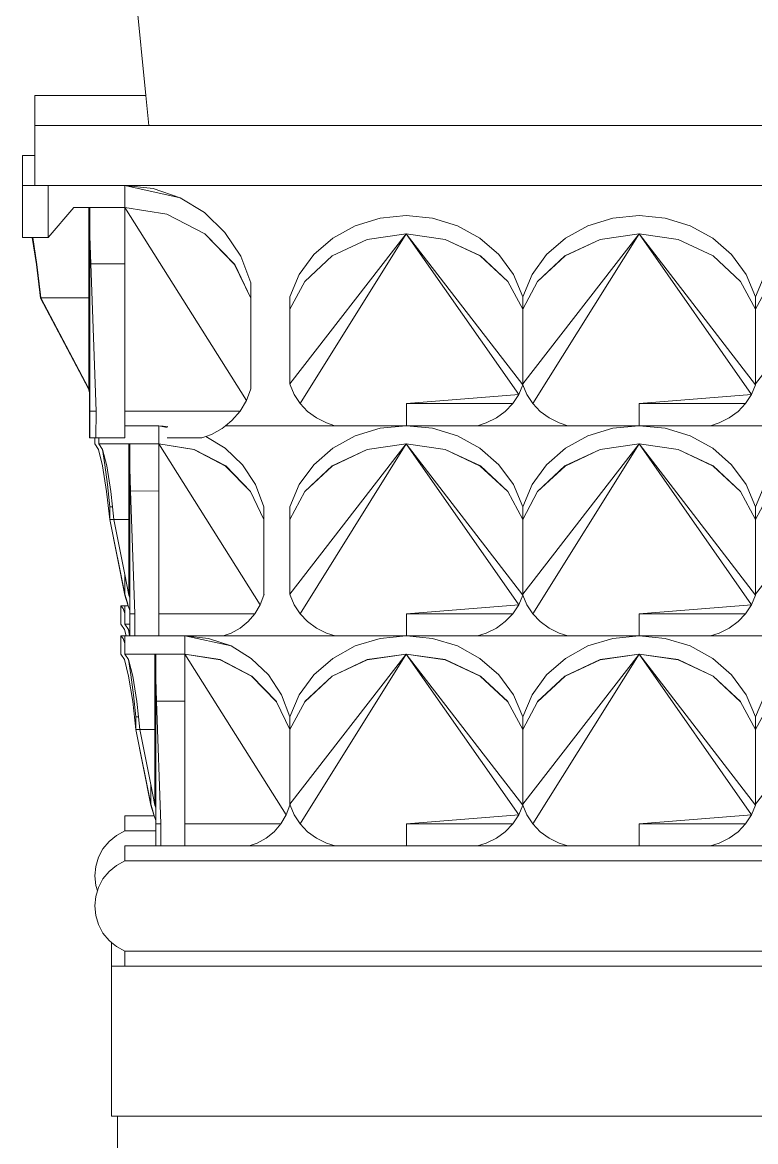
# Model space of a CAD drawing. Header units: millimetres. Extents: x -667 to -468, y -723 to -475.
# Drawn here: x -642.3436 to -642.1482, y -488.0397 to -487.7415 of the extents above; entities that cross this region are included whole.
import ezdxf

# ---------------------------------------------------------------- set-up
doc = ezdxf.new("R2010")
doc.units = ezdxf.units.MM
doc.layers.add('dinding', color=36, linetype='Continuous', lineweight=9)

msp = doc.modelspace()

# ---------------------------------------------------------------- linework, layer by layer
at = {"layer": 'dinding'}
for p, q in [((-642.32354, -487.63293), (-642.31074, -487.76093)), ((-642.34034, -487.76093), (-642.31074, -487.76093)), ((-642.34034, -487.76893), (-642.34034, -487.76093)), ((-642.31074, -487.76093), (-642.30994, -487.76893)), ((-642.34034, -487.76893), (-642.30994, -487.76893)), ((-642.34034, -487.77693), (-642.34034, -487.76893)), ((-642.30994, -487.76893), (-641.98664, -487.76893)), ((-642.34357, -487.78493), (-642.34357, -487.77693)), ((-642.34034, -487.77693), (-642.34357, -487.77693)), ((-642.34034, -487.78493), (-642.34034, -487.77693)), ((-642.34363, -487.78493), (-642.34357, -487.785)), ((-642.34357, -487.78507), (-642.34363, -487.78493)), ((-642.34357, -487.78493), (-642.34363, -487.78493)), ((-642.34363, -487.78493), (-642.34363, -487.79077)), ((-642.34357, -487.785), (-642.34357, -487.78493)), ((-642.34357, -487.78493), (-642.34034, -487.78493)), ((-642.34357, -487.78507), (-642.34357, -487.785)), ((-642.34357, -487.79086), (-642.34357, -487.78507)), ((-642.34034, -487.78493), (-642.33674, -487.78493)), ((-642.33674, -487.79875), (-642.33674, -487.78493)), ((-642.33563, -487.78493), (-642.33674, -487.78493)), ((-642.33563, -487.78493), (-642.33557, -487.78493)), ((-642.33557, -487.78493), (-642.33462, -487.78493)), ((-642.33462, -487.78493), (-642.32571, -487.78493)), ((-642.32571, -487.78493), (-642.32565, -487.78494)), ((-642.32565, -487.78494), (-642.32446, -487.78493)), ((-642.32446, -487.78493), (-642.31655, -487.78493)), ((-642.31655, -487.78493), (-642.31651, -487.78493)), ((-642.3164, -487.78493), (-642.31651, -487.78493)), ((-642.3164, -487.78493), (-642.31637, -487.78493)), ((-642.31637, -487.78493), (-642.31637, -487.79076)), ((-642.31637, -487.78493), (-642.31634, -487.78493)), ((-642.31634, -487.78493), (-642.31634, -487.79077)), ((-642.3163, -487.78494), (-642.31634, -487.78493)), ((-641.98034, -487.78493), (-642.3163, -487.78494)), ((-642.3163, -487.78494), (-642.3088, -487.78574)), ((-642.3016, -487.78818), (-642.3163, -487.78494)), ((-642.3088, -487.78574), (-642.3016, -487.78818)), ((-642.3016, -487.78818), (-642.29511, -487.79214)), ((-642.34363, -487.79077), (-642.34357, -487.79086)), ((-642.34363, -487.79077), (-642.34363, -487.79875)), ((-642.34357, -487.79875), (-642.34357, -487.79086)), ((-642.32994, -487.79076), (-642.33674, -487.79875)), ((-642.32594, -487.79076), (-642.32994, -487.79076)), ((-642.32566, -487.80583), (-642.32594, -487.79076)), ((-642.32594, -487.8149), (-642.32594, -487.79076)), ((-642.32594, -487.79076), (-642.32568, -487.79755)), ((-642.32568, -487.79076), (-642.32594, -487.79076)), ((-642.31637, -487.79076), (-642.32568, -487.79076)), ((-642.32568, -487.79076), (-642.32568, -487.79755)), ((-642.31637, -487.79076), (-642.31636, -487.79951)), ((-642.31634, -487.79077), (-642.3051, -487.79255)), ((-642.31634, -487.79077), (-642.30512, -487.79258)), ((-642.28392, -487.8422), (-642.31634, -487.79077)), ((-642.30512, -487.79258), (-642.29501, -487.79784)), ((-642.3051, -487.79255), (-642.29498, -487.7978)), ((-642.29511, -487.79214), (-642.28964, -487.79742)), ((-642.24831, -487.7936), (-642.24132, -487.79293)), ((-642.24132, -487.79293), (-642.23433, -487.7936)), ((-642.18627, -487.7936), (-642.17929, -487.79293)), ((-642.17929, -487.79293), (-642.1723, -487.7936)), ((-642.26094, -487.79894), (-642.25495, -487.79564)), ((-642.25495, -487.79564), (-642.24831, -487.7936)), ((-642.23433, -487.7936), (-642.22769, -487.79564)), ((-642.22769, -487.79564), (-642.2217, -487.79894)), ((-642.19891, -487.79894), (-642.19292, -487.79564)), ((-642.19292, -487.79564), (-642.18627, -487.7936)), ((-642.1723, -487.7936), (-642.16565, -487.79564)), ((-642.16565, -487.79564), (-642.15966, -487.79894)), ((-642.34363, -487.79875), (-642.34357, -487.79875)), ((-642.34357, -487.79875), (-642.34354, -487.79876)), ((-642.34174, -487.79876), (-642.34354, -487.79876)), ((-642.34099, -487.79876), (-642.34174, -487.79876)), ((-642.34099, -487.79876), (-642.33984, -487.80599)), ((-642.34089, -487.79876), (-642.34099, -487.79876)), ((-642.34089, -487.79876), (-642.33674, -487.79875)), ((-642.34089, -487.79876), (-642.33974, -487.80599)), ((-642.32567, -487.79758), (-642.32568, -487.79755)), ((-642.32567, -487.7981), (-642.32567, -487.79758)), ((-642.32567, -487.7981), (-642.32566, -487.80583)), ((-642.32564, -487.79843), (-642.32538, -487.80582)), ((-642.29501, -487.79784), (-642.28707, -487.80601)), ((-642.29498, -487.7978), (-642.28705, -487.80599)), ((-642.28964, -487.79742), (-642.28546, -487.80377)), ((-642.24132, -487.79779), (-642.27234, -487.83779)), ((-642.24132, -487.79779), (-642.26964, -487.84303)), ((-642.26599, -487.80334), (-642.26094, -487.79894)), ((-642.25172, -487.79928), (-642.24132, -487.79779)), ((-642.24132, -487.79779), (-642.25171, -487.7993)), ((-642.24132, -487.79779), (-642.23092, -487.79928)), ((-642.24132, -487.79779), (-642.23094, -487.7993)), ((-642.21137, -487.84065), (-642.24132, -487.79779)), ((-642.2103, -487.83806), (-642.24132, -487.79779)), ((-642.2217, -487.79894), (-642.21665, -487.80334)), ((-642.17929, -487.79779), (-642.2103, -487.83779)), ((-642.17929, -487.79779), (-642.20761, -487.84303)), ((-642.20396, -487.80334), (-642.19891, -487.79894)), ((-642.18969, -487.79928), (-642.17929, -487.79779)), ((-642.17929, -487.79779), (-642.18967, -487.7993)), ((-642.17929, -487.79779), (-642.16888, -487.79928)), ((-642.17929, -487.79779), (-642.1689, -487.7993)), ((-642.14934, -487.84065), (-642.17929, -487.79779)), ((-642.14827, -487.83806), (-642.17929, -487.79779)), ((-642.15966, -487.79894), (-642.15462, -487.80334)), ((-642.11725, -487.79779), (-642.14827, -487.83779)), ((-642.31633, -487.80583), (-642.31633, -487.79948)), ((-642.26106, -487.80366), (-642.25172, -487.79928)), ((-642.26104, -487.80369), (-642.25171, -487.7993)), ((-642.25171, -487.7993), (-642.25172, -487.79928)), ((-642.23094, -487.7993), (-642.23092, -487.79928)), ((-642.23094, -487.7993), (-642.22161, -487.80369)), ((-642.23092, -487.79928), (-642.22158, -487.80366)), ((-642.19903, -487.80366), (-642.18969, -487.79928)), ((-642.199, -487.80369), (-642.18967, -487.7993)), ((-642.18967, -487.7993), (-642.18969, -487.79928)), ((-642.1689, -487.7993), (-642.16888, -487.79928)), ((-642.1689, -487.7993), (-642.15957, -487.80369)), ((-642.16888, -487.79928), (-642.15955, -487.80366)), ((-642.28546, -487.80377), (-642.28277, -487.81089)), ((-642.26985, -487.80863), (-642.26599, -487.80334)), ((-642.26838, -487.81048), (-642.26106, -487.80366)), ((-642.26836, -487.8105), (-642.26104, -487.80369)), ((-642.26104, -487.80369), (-642.26106, -487.80366)), ((-642.22161, -487.80369), (-642.22158, -487.80366)), ((-642.22161, -487.80369), (-642.21428, -487.8105)), ((-642.22158, -487.80366), (-642.21426, -487.81048)), ((-642.21665, -487.80334), (-642.21279, -487.80863)), ((-642.20782, -487.80863), (-642.20396, -487.80334)), ((-642.20635, -487.81048), (-642.19903, -487.80366)), ((-642.20633, -487.8105), (-642.199, -487.80369)), ((-642.199, -487.80369), (-642.19903, -487.80366)), ((-642.15957, -487.80369), (-642.15955, -487.80366)), ((-642.15957, -487.80369), (-642.15224, -487.8105)), ((-642.15955, -487.80366), (-642.15223, -487.81048)), ((-642.15462, -487.80334), (-642.15076, -487.80863)), ((-642.33984, -487.80599), (-642.33883, -487.81491)), ((-642.33974, -487.80599), (-642.33883, -487.81407)), ((-642.32538, -487.80582), (-642.32566, -487.80583)), ((-642.32566, -487.80583), (-642.32566, -487.83999)), ((-642.32538, -487.80582), (-642.32401, -487.84505)), ((-642.32538, -487.80582), (-642.31633, -487.80583)), ((-642.31633, -487.84505), (-642.31633, -487.80583)), ((-642.28277, -487.81491), (-642.28707, -487.80601)), ((-642.28705, -487.80599), (-642.28277, -487.81491)), ((-642.28277, -487.81491), (-642.28277, -487.81089)), ((-642.27234, -487.81456), (-642.26985, -487.80863)), ((-642.27234, -487.81791), (-642.26836, -487.8105)), ((-642.26836, -487.8105), (-642.26838, -487.81048)), ((-642.21428, -487.8105), (-642.21426, -487.81048)), ((-642.2103, -487.81791), (-642.21428, -487.8105)), ((-642.21279, -487.80863), (-642.2103, -487.81456)), ((-642.2103, -487.81456), (-642.20782, -487.80863)), ((-642.2103, -487.81791), (-642.20633, -487.8105)), ((-642.20633, -487.8105), (-642.20635, -487.81048)), ((-642.15224, -487.8105), (-642.15223, -487.81048)), ((-642.14827, -487.81791), (-642.15224, -487.8105)), ((-642.15076, -487.80863), (-642.14827, -487.81456)), ((-642.14827, -487.81456), (-642.14578, -487.80863)), ((-642.14827, -487.81791), (-642.1443, -487.8105)), ((-642.33883, -487.81491), (-642.33883, -487.81407)), ((-642.33883, -487.81407), (-642.33874, -487.8149)), ((-642.33874, -487.8149), (-642.33883, -487.81491)), ((-642.33883, -487.81491), (-642.32603, -487.83909)), ((-642.32594, -487.8149), (-642.33874, -487.8149)), ((-642.33874, -487.8149), (-642.32603, -487.83891)), ((-642.32594, -487.83908), (-642.32594, -487.8149)), ((-642.28277, -487.81491), (-642.28277, -487.83909)), ((-642.27234, -487.81791), (-642.27234, -487.81456)), ((-642.2103, -487.81791), (-642.2103, -487.81456)), ((-642.14827, -487.81791), (-642.14827, -487.81456)), ((-642.27234, -487.83779), (-642.27234, -487.81791)), ((-642.2103, -487.83779), (-642.2103, -487.81791)), ((-642.14827, -487.83779), (-642.14827, -487.81791)), ((-642.27228, -487.83806), (-642.27234, -487.83779)), ((-642.21025, -487.83806), (-642.2103, -487.83779)), ((-642.2103, -487.83779), (-642.2103, -487.83806)), ((-642.2103, -487.83806), (-642.21028, -487.83793)), ((-642.14822, -487.83806), (-642.14827, -487.83779)), ((-642.14827, -487.83779), (-642.14827, -487.83806)), ((-642.14827, -487.83806), (-642.14824, -487.83793)), ((-642.32603, -487.83909), (-642.32603, -487.83891)), ((-642.32603, -487.83891), (-642.32594, -487.83908)), ((-642.32594, -487.83908), (-642.32603, -487.83909)), ((-642.32572, -487.84009), (-642.32603, -487.83909)), ((-642.32566, -487.83999), (-642.32594, -487.83908)), ((-642.32572, -487.85213), (-642.32572, -487.84009)), ((-642.32566, -487.84029), (-642.32572, -487.84009)), ((-642.32566, -487.83999), (-642.32566, -487.84029)), ((-642.32566, -487.84029), (-642.32566, -487.84505)), ((-642.28392, -487.8422), (-642.28277, -487.83909)), ((-642.28277, -487.83909), (-642.28271, -487.83876)), ((-642.27121, -487.84065), (-642.27228, -487.83806)), ((-642.26964, -487.84303), (-642.27121, -487.84065)), ((-642.21137, -487.84065), (-642.2413, -487.84303)), ((-642.21137, -487.84065), (-642.21294, -487.84303)), ((-642.21137, -487.84065), (-642.2103, -487.83806)), ((-642.20917, -487.84065), (-642.21025, -487.83806)), ((-642.20761, -487.84303), (-642.20917, -487.84065)), ((-642.14934, -487.84065), (-642.17926, -487.84303)), ((-642.14934, -487.84065), (-642.15091, -487.84303)), ((-642.14934, -487.84065), (-642.14827, -487.83806)), ((-642.28392, -487.8422), (-642.28563, -487.84505)), ((-642.26764, -487.84512), (-642.26964, -487.84303)), ((-642.2413, -487.84303), (-642.24129, -487.84893)), ((-642.21294, -487.84303), (-642.2413, -487.84303)), ((-642.21494, -487.84512), (-642.21294, -487.84303)), ((-642.20561, -487.84512), (-642.20761, -487.84303)), ((-642.17926, -487.84303), (-642.17926, -487.84893)), ((-642.15091, -487.84303), (-642.17926, -487.84303)), ((-642.15291, -487.84512), (-642.15091, -487.84303)), ((-642.32566, -487.84505), (-642.32565, -487.85213)), ((-642.32401, -487.84505), (-642.32566, -487.84505)), ((-642.32401, -487.84505), (-642.32402, -487.85213)), ((-642.28563, -487.84505), (-642.31633, -487.84505)), ((-642.31633, -487.84893), (-642.31633, -487.84505)), ((-642.28779, -487.84757), (-642.28563, -487.84505)), ((-642.26527, -487.84687), (-642.26764, -487.84512)), ((-642.26259, -487.84821), (-642.26527, -487.84687)), ((-642.22, -487.84821), (-642.21732, -487.84687)), ((-642.21732, -487.84687), (-642.21494, -487.84512)), ((-642.20323, -487.84687), (-642.20561, -487.84512)), ((-642.20055, -487.84821), (-642.20323, -487.84687)), ((-642.15797, -487.84821), (-642.15529, -487.84687)), ((-642.15529, -487.84687), (-642.15291, -487.84512)), ((-642.30727, -487.84893), (-642.31633, -487.84893)), ((-642.31633, -487.85213), (-642.31633, -487.84893)), ((-642.30727, -487.84893), (-642.30725, -487.85379)), ((-642.30724, -487.84894), (-642.30727, -487.84893)), ((-642.30724, -487.84894), (-642.3049, -487.84919)), ((-642.30507, -487.84942), (-642.30724, -487.84894)), ((-642.29327, -487.85127), (-642.29037, -487.84966)), ((-642.29037, -487.84966), (-642.28947, -487.84893)), ((-642.28947, -487.84893), (-642.28779, -487.84757)), ((-642.28947, -487.84893), (-642.26035, -487.84893)), ((-642.26035, -487.84893), (-642.26259, -487.84821)), ((-642.26035, -487.84893), (-642.24136, -487.84893)), ((-642.25495, -487.85164), (-642.24831, -487.84961)), ((-642.24831, -487.84961), (-642.24136, -487.84893)), ((-642.24136, -487.84893), (-642.24132, -487.84893)), ((-642.24132, -487.84893), (-642.24129, -487.84893)), ((-642.24129, -487.84893), (-642.23433, -487.84961)), ((-642.24129, -487.84893), (-642.22231, -487.84893)), ((-642.23433, -487.84961), (-642.22769, -487.85164)), ((-642.22231, -487.84893), (-642.22, -487.84821)), ((-642.22231, -487.84893), (-642.19831, -487.84893)), ((-642.19831, -487.84893), (-642.20055, -487.84821)), ((-642.19831, -487.84893), (-642.17933, -487.84893)), ((-642.19292, -487.85164), (-642.18627, -487.84961)), ((-642.18627, -487.84961), (-642.17933, -487.84893)), ((-642.17933, -487.84893), (-642.17929, -487.84893)), ((-642.17929, -487.84893), (-642.17926, -487.84893)), ((-642.17926, -487.84893), (-642.1723, -487.84961)), ((-642.17926, -487.84893), (-642.16028, -487.84893)), ((-642.1723, -487.84961), (-642.16565, -487.85164)), ((-642.16028, -487.84893), (-642.15797, -487.84821)), ((-642.16028, -487.84893), (-642.13628, -487.84893)), ((-642.32565, -487.85213), (-642.32572, -487.85213)), ((-642.32434, -487.85213), (-642.32565, -487.85213)), ((-642.32434, -487.85379), (-642.32434, -487.85213)), ((-642.32402, -487.85213), (-642.32434, -487.85213)), ((-642.32327, -487.85213), (-642.32402, -487.85213)), ((-642.32327, -487.85213), (-642.32327, -487.85379)), ((-642.32327, -487.85213), (-642.31633, -487.85213)), ((-642.30509, -487.85213), (-642.29577, -487.85213)), ((-642.29577, -487.85213), (-642.29474, -487.85178)), ((-642.29474, -487.85178), (-642.29327, -487.85127)), ((-642.29474, -487.85178), (-642.28956, -487.85494)), ((-642.26094, -487.85494), (-642.25495, -487.85164)), ((-642.22769, -487.85164), (-642.2217, -487.85494)), ((-642.19891, -487.85494), (-642.19292, -487.85164)), ((-642.16565, -487.85164), (-642.15966, -487.85494)), ((-642.32335, -487.85528), (-642.32434, -487.85379)), ((-642.32226, -487.85966), (-642.32335, -487.85528)), ((-642.31525, -487.85379), (-642.32327, -487.85379)), ((-642.32327, -487.85379), (-642.32226, -487.85528)), ((-642.32226, -487.85528), (-642.32117, -487.85966)), ((-642.32163, -487.85934), (-642.32226, -487.85528)), ((-642.31502, -487.86635), (-642.31525, -487.85379)), ((-642.31525, -487.85379), (-642.31503, -487.85947)), ((-642.31503, -487.85379), (-642.31525, -487.85379)), ((-642.31525, -487.85379), (-642.31525, -487.87391)), ((-642.30725, -487.85379), (-642.31503, -487.85379)), ((-642.31503, -487.85379), (-642.31503, -487.85947)), ((-642.30725, -487.85379), (-642.30727, -487.86108)), ((-642.30725, -487.85379), (-642.29788, -487.85528)), ((-642.30725, -487.85379), (-642.2979, -487.8553)), ((-642.28023, -487.89666), (-642.30725, -487.85379)), ((-642.2979, -487.8553), (-642.28947, -487.85969)), ((-642.29788, -487.85528), (-642.28945, -487.85966)), ((-642.28956, -487.85494), (-642.285, -487.85934)), ((-642.24132, -487.85379), (-642.27234, -487.89379)), ((-642.24132, -487.85379), (-642.26964, -487.89903)), ((-642.26599, -487.85934), (-642.26094, -487.85494)), ((-642.26106, -487.85966), (-642.25172, -487.85528)), ((-642.26104, -487.85969), (-642.25171, -487.8553)), ((-642.25172, -487.85528), (-642.24132, -487.85379)), ((-642.25171, -487.8553), (-642.25172, -487.85528)), ((-642.24132, -487.85379), (-642.25171, -487.8553)), ((-642.24132, -487.85379), (-642.23092, -487.85528)), ((-642.24132, -487.85379), (-642.23094, -487.8553)), ((-642.21137, -487.89666), (-642.24132, -487.85379)), ((-642.2103, -487.89406), (-642.24132, -487.85379)), ((-642.23094, -487.8553), (-642.23092, -487.85528)), ((-642.23094, -487.8553), (-642.22161, -487.85969)), ((-642.23092, -487.85528), (-642.22158, -487.85966)), ((-642.2217, -487.85494), (-642.21665, -487.85934)), ((-642.17929, -487.85379), (-642.2103, -487.89379)), ((-642.17929, -487.85379), (-642.20761, -487.89903)), ((-642.20396, -487.85934), (-642.19891, -487.85494)), ((-642.19903, -487.85966), (-642.18969, -487.85528)), ((-642.199, -487.85969), (-642.18967, -487.8553)), ((-642.18969, -487.85528), (-642.17929, -487.85379)), ((-642.18967, -487.8553), (-642.18969, -487.85528)), ((-642.17929, -487.85379), (-642.18967, -487.8553)), ((-642.17929, -487.85379), (-642.16888, -487.85528)), ((-642.17929, -487.85379), (-642.1689, -487.8553)), ((-642.14934, -487.89666), (-642.17929, -487.85379)), ((-642.14827, -487.89406), (-642.17929, -487.85379)), ((-642.1689, -487.8553), (-642.16888, -487.85528)), ((-642.1689, -487.8553), (-642.15957, -487.85969)), ((-642.16888, -487.85528), (-642.15955, -487.85966)), ((-642.15966, -487.85494), (-642.15462, -487.85934)), ((-642.11725, -487.85379), (-642.14827, -487.89379)), ((-642.32118, -487.86648), (-642.32226, -487.85966)), ((-642.32095, -487.86463), (-642.32163, -487.85934)), ((-642.32117, -487.85966), (-642.32009, -487.86648)), ((-642.31501, -487.85988), (-642.31503, -487.85947)), ((-642.31503, -487.85991), (-642.31501, -487.85988)), ((-642.31503, -487.86018), (-642.31503, -487.85991)), ((-642.31503, -487.86018), (-642.315, -487.86019)), ((-642.31502, -487.86635), (-642.31501, -487.86038)), ((-642.31501, -487.86034), (-642.315, -487.86019)), ((-642.31501, -487.86038), (-642.31501, -487.86034)), ((-642.31501, -487.86038), (-642.31479, -487.86634)), ((-642.30727, -487.86635), (-642.30724, -487.86106)), ((-642.28947, -487.85969), (-642.28286, -487.8665)), ((-642.28945, -487.85966), (-642.28284, -487.86648)), ((-642.285, -487.85934), (-642.28152, -487.86463)), ((-642.26985, -487.86463), (-642.26599, -487.85934)), ((-642.26838, -487.86648), (-642.26106, -487.85966)), ((-642.26836, -487.8665), (-642.26104, -487.85969)), ((-642.26104, -487.85969), (-642.26106, -487.85966)), ((-642.22161, -487.85969), (-642.22158, -487.85966)), ((-642.22161, -487.85969), (-642.21428, -487.8665)), ((-642.22158, -487.85966), (-642.21426, -487.86648)), ((-642.21665, -487.85934), (-642.21279, -487.86463)), ((-642.20782, -487.86463), (-642.20396, -487.85934)), ((-642.20635, -487.86648), (-642.19903, -487.85966)), ((-642.20633, -487.8665), (-642.199, -487.85969)), ((-642.199, -487.85969), (-642.19903, -487.85966)), ((-642.15957, -487.85969), (-642.15955, -487.85966)), ((-642.15957, -487.85969), (-642.15224, -487.8665)), ((-642.15955, -487.85966), (-642.15223, -487.86648)), ((-642.15462, -487.85934), (-642.15076, -487.86463)), ((-642.32034, -487.87056), (-642.32095, -487.86463)), ((-642.28152, -487.86463), (-642.27927, -487.87056)), ((-642.27234, -487.87056), (-642.26985, -487.86463)), ((-642.21279, -487.86463), (-642.2103, -487.87056)), ((-642.2103, -487.87056), (-642.20782, -487.86463)), ((-642.15076, -487.86463), (-642.14827, -487.87056)), ((-642.14827, -487.87056), (-642.14578, -487.86463)), ((-642.32034, -487.87391), (-642.32118, -487.86648)), ((-642.32009, -487.86648), (-642.31962, -487.87056)), ((-642.31479, -487.86634), (-642.31502, -487.86635)), ((-642.31502, -487.86635), (-642.31501, -487.89481)), ((-642.31479, -487.86634), (-642.31364, -487.89903)), ((-642.31479, -487.86634), (-642.30727, -487.86635)), ((-642.30727, -487.86635), (-642.30724, -487.89903)), ((-642.28284, -487.86648), (-642.28286, -487.8665)), ((-642.27927, -487.87391), (-642.28286, -487.8665)), ((-642.27234, -487.87391), (-642.26836, -487.8665)), ((-642.26836, -487.8665), (-642.26838, -487.86648)), ((-642.21428, -487.8665), (-642.21426, -487.86648)), ((-642.2103, -487.87391), (-642.21428, -487.8665)), ((-642.2103, -487.87391), (-642.20633, -487.8665)), ((-642.20633, -487.8665), (-642.20635, -487.86648)), ((-642.15224, -487.8665), (-642.15223, -487.86648)), ((-642.14827, -487.87391), (-642.15224, -487.8665)), ((-642.14827, -487.87391), (-642.1443, -487.8665)), ((-642.32034, -487.87391), (-642.32034, -487.87056)), ((-642.31962, -487.87056), (-642.32034, -487.87056)), ((-642.31962, -487.87056), (-642.31927, -487.87391)), ((-642.27927, -487.87391), (-642.27927, -487.87056)), ((-642.27234, -487.87391), (-642.27234, -487.87056)), ((-642.2103, -487.87391), (-642.2103, -487.87056)), ((-642.14827, -487.87391), (-642.14827, -487.87056)), ((-642.32034, -487.87391), (-642.31634, -487.89406)), ((-642.32034, -487.87391), (-642.31634, -487.89379)), ((-642.31927, -487.87391), (-642.32034, -487.87391)), ((-642.31927, -487.87391), (-642.31634, -487.88857)), ((-642.31634, -487.87391), (-642.31927, -487.87391)), ((-642.31525, -487.87391), (-642.31634, -487.87391)), ((-642.31525, -487.89406), (-642.31525, -487.87391)), ((-642.27927, -487.87391), (-642.27927, -487.89406)), ((-642.27234, -487.89379), (-642.27234, -487.87391)), ((-642.2103, -487.89379), (-642.2103, -487.87391)), ((-642.14827, -487.89379), (-642.14827, -487.87391)), ((-642.31634, -487.8886), (-642.31634, -487.88857)), ((-642.31634, -487.89379), (-642.31634, -487.8886)), ((-642.31634, -487.8886), (-642.31525, -487.89406)), ((-642.31626, -487.89406), (-642.31634, -487.89379)), ((-642.31634, -487.89406), (-642.31634, -487.89379)), ((-642.31554, -487.89666), (-642.31634, -487.89406)), ((-642.31554, -487.89652), (-642.31626, -487.89406)), ((-642.31501, -487.89481), (-642.31525, -487.89406)), ((-642.28023, -487.89666), (-642.27927, -487.89406)), ((-642.27927, -487.89406), (-642.27922, -487.89379)), ((-642.27228, -487.89406), (-642.27234, -487.89379)), ((-642.27121, -487.89665), (-642.27228, -487.89406)), ((-642.21137, -487.89666), (-642.2103, -487.89406)), ((-642.21025, -487.89406), (-642.2103, -487.89379)), ((-642.2103, -487.89406), (-642.2103, -487.89379)), ((-642.2103, -487.89406), (-642.21028, -487.89393)), ((-642.20917, -487.89665), (-642.21025, -487.89406)), ((-642.14934, -487.89666), (-642.14827, -487.89406)), ((-642.14822, -487.89406), (-642.14827, -487.89379)), ((-642.14827, -487.89406), (-642.14827, -487.89379)), ((-642.14827, -487.89406), (-642.14824, -487.89393)), ((-642.31679, -487.89761), (-642.3174, -487.89693)), ((-642.3174, -487.90179), (-642.3174, -487.89693)), ((-642.31634, -487.89693), (-642.3174, -487.89693)), ((-642.31544, -487.89693), (-642.31634, -487.89693)), ((-642.31634, -487.89693), (-642.31634, -487.89897)), ((-642.31554, -487.89666), (-642.31554, -487.89652)), ((-642.3155, -487.89666), (-642.31554, -487.89652)), ((-642.31554, -487.89666), (-642.31544, -487.89693)), ((-642.31501, -487.89817), (-642.3155, -487.89666)), ((-642.31544, -487.89693), (-642.31501, -487.89817)), ((-642.31501, -487.89481), (-642.31501, -487.89817)), ((-642.28023, -487.89666), (-642.28165, -487.89903)), ((-642.26964, -487.89903), (-642.27121, -487.89665)), ((-642.21137, -487.89666), (-642.2413, -487.89903)), ((-642.21137, -487.89666), (-642.21294, -487.89903)), ((-642.20761, -487.89903), (-642.20917, -487.89665)), ((-642.14934, -487.89666), (-642.17926, -487.89903)), ((-642.14934, -487.89666), (-642.15091, -487.89903)), ((-642.31634, -487.89897), (-642.31679, -487.89761)), ((-642.31634, -487.89897), (-642.31634, -487.90179)), ((-642.31501, -487.89817), (-642.31501, -487.89822)), ((-642.31501, -487.89904), (-642.31501, -487.89822)), ((-642.31364, -487.89903), (-642.31501, -487.89904)), ((-642.31501, -487.89904), (-642.31501, -487.90179)), ((-642.31364, -487.89903), (-642.31364, -487.90494)), ((-642.30725, -487.90493), (-642.30724, -487.89903)), ((-642.28165, -487.89903), (-642.30724, -487.89903)), ((-642.28346, -487.90113), (-642.28165, -487.89903)), ((-642.26764, -487.90113), (-642.26964, -487.89903)), ((-642.2413, -487.89903), (-642.24129, -487.90493)), ((-642.21294, -487.89903), (-642.2413, -487.89903)), ((-642.21494, -487.90113), (-642.21294, -487.89903)), ((-642.20561, -487.90113), (-642.20761, -487.89903)), ((-642.17926, -487.89903), (-642.17926, -487.90493)), ((-642.15091, -487.89903), (-642.17926, -487.89903)), ((-642.15291, -487.90113), (-642.15091, -487.89903)), ((-642.31642, -487.90328), (-642.3174, -487.90179)), ((-642.31601, -487.90493), (-642.31642, -487.90328)), ((-642.31501, -487.90179), (-642.31634, -487.90179)), ((-642.31634, -487.90179), (-642.31533, -487.90328)), ((-642.31533, -487.90328), (-642.31501, -487.90455)), ((-642.31508, -487.90493), (-642.31533, -487.90328)), ((-642.31501, -487.90179), (-642.31501, -487.90455)), ((-642.28802, -487.90422), (-642.2856, -487.90287)), ((-642.2856, -487.90287), (-642.28346, -487.90113)), ((-642.26527, -487.90287), (-642.26764, -487.90113)), ((-642.26259, -487.90421), (-642.26527, -487.90287)), ((-642.22, -487.90421), (-642.21732, -487.90287)), ((-642.21732, -487.90287), (-642.21494, -487.90113)), ((-642.20323, -487.90287), (-642.20561, -487.90113)), ((-642.20055, -487.90421), (-642.20323, -487.90287)), ((-642.15797, -487.90421), (-642.15529, -487.90287)), ((-642.15529, -487.90287), (-642.15291, -487.90113)), ((-642.31679, -487.90561), (-642.3174, -487.90493)), ((-642.3174, -487.90979), (-642.3174, -487.90493)), ((-642.31634, -487.90493), (-642.3174, -487.90493)), ((-642.31634, -487.90697), (-642.31679, -487.90561)), ((-642.31634, -487.90493), (-642.31601, -487.90493)), ((-642.31634, -487.90493), (-642.31634, -487.90697)), ((-642.31601, -487.90493), (-642.31508, -487.90493)), ((-642.31508, -487.90493), (-642.31501, -487.90493)), ((-642.31501, -487.90455), (-642.31501, -487.90493)), ((-642.31364, -487.90494), (-642.31501, -487.90493)), ((-642.31364, -487.90494), (-642.30725, -487.90493)), ((-642.30034, -487.90493), (-642.30725, -487.90493)), ((-642.30034, -487.90493), (-642.30031, -487.90979)), ((-642.30031, -487.90493), (-642.30034, -487.90493)), ((-642.30031, -487.90493), (-642.29403, -487.90561)), ((-642.30031, -487.90493), (-642.30031, -487.90979)), ((-642.28803, -487.90764), (-642.30031, -487.90493)), ((-642.30031, -487.90493), (-642.29011, -487.90493)), ((-642.29403, -487.90561), (-642.28803, -487.90764)), ((-642.29011, -487.90493), (-642.28802, -487.90422)), ((-642.29011, -487.90493), (-642.26028, -487.90493)), ((-642.26028, -487.90493), (-642.26259, -487.90421)), ((-642.26028, -487.90493), (-642.24132, -487.90493)), ((-642.25495, -487.90764), (-642.24831, -487.90561)), ((-642.24831, -487.90561), (-642.24132, -487.90493)), ((-642.24132, -487.90493), (-642.24129, -487.90493)), ((-642.24129, -487.90493), (-642.22231, -487.90493)), ((-642.24129, -487.90493), (-642.23433, -487.90561)), ((-642.23433, -487.90561), (-642.22769, -487.90764)), ((-642.22231, -487.90493), (-642.22, -487.90421)), ((-642.22231, -487.90493), (-642.19824, -487.90493)), ((-642.19824, -487.90493), (-642.20055, -487.90421)), ((-642.19824, -487.90493), (-642.17929, -487.90493)), ((-642.19292, -487.90764), (-642.18627, -487.90561)), ((-642.18627, -487.90561), (-642.17929, -487.90493)), ((-642.17929, -487.90493), (-642.17926, -487.90493)), ((-642.17926, -487.90493), (-642.16028, -487.90493)), ((-642.17926, -487.90493), (-642.1723, -487.90561)), ((-642.1723, -487.90561), (-642.16565, -487.90764)), ((-642.16028, -487.90493), (-642.15797, -487.90421)), ((-642.16028, -487.90493), (-642.13621, -487.90493)), ((-642.31634, -487.90697), (-642.31634, -487.90979)), ((-642.28803, -487.90764), (-642.28262, -487.91094)), ((-642.26094, -487.91094), (-642.25495, -487.90764)), ((-642.22769, -487.90764), (-642.2217, -487.91094)), ((-642.19891, -487.91094), (-642.19292, -487.90764)), ((-642.16565, -487.90764), (-642.15966, -487.91094)), ((-642.31642, -487.91128), (-642.3174, -487.90979)), ((-642.31533, -487.91566), (-642.31642, -487.91128)), ((-642.30831, -487.90979), (-642.31634, -487.90979)), ((-642.31634, -487.90979), (-642.31533, -487.91128)), ((-642.31533, -487.91128), (-642.31424, -487.91566)), ((-642.31469, -487.91534), (-642.31533, -487.91128)), ((-642.30809, -487.92234), (-642.30831, -487.90979)), ((-642.30831, -487.90979), (-642.30809, -487.91547)), ((-642.3081, -487.90979), (-642.30831, -487.90979)), ((-642.30831, -487.90979), (-642.30831, -487.92991)), ((-642.30031, -487.90979), (-642.3081, -487.90979)), ((-642.3081, -487.90979), (-642.30809, -487.91547)), ((-642.30031, -487.90979), (-642.30033, -487.91708)), ((-642.30031, -487.90979), (-642.29095, -487.91128)), ((-642.30031, -487.90979), (-642.29096, -487.9113)), ((-642.2733, -487.95266), (-642.30031, -487.90979)), ((-642.29096, -487.9113), (-642.28254, -487.91569)), ((-642.29095, -487.91128), (-642.28252, -487.91566)), ((-642.28262, -487.91094), (-642.27807, -487.91534)), ((-642.24132, -487.90979), (-642.27234, -487.94979)), ((-642.24132, -487.90979), (-642.26964, -487.95503)), ((-642.26599, -487.91534), (-642.26094, -487.91094)), ((-642.26106, -487.91566), (-642.25172, -487.91128)), ((-642.26104, -487.91569), (-642.25171, -487.9113)), ((-642.25172, -487.91128), (-642.24132, -487.90979)), ((-642.25171, -487.9113), (-642.25172, -487.91128)), ((-642.24132, -487.90979), (-642.25171, -487.9113)), ((-642.24132, -487.90979), (-642.23092, -487.91128)), ((-642.24132, -487.90979), (-642.23094, -487.9113)), ((-642.21137, -487.95266), (-642.24132, -487.90979)), ((-642.2103, -487.95006), (-642.24132, -487.90979)), ((-642.23094, -487.9113), (-642.23092, -487.91128)), ((-642.23094, -487.9113), (-642.22161, -487.91569)), ((-642.23092, -487.91128), (-642.22158, -487.91566)), ((-642.2217, -487.91094), (-642.21665, -487.91534)), ((-642.17929, -487.90979), (-642.2103, -487.94979)), ((-642.17929, -487.90979), (-642.20761, -487.95503)), ((-642.20396, -487.91534), (-642.19891, -487.91094)), ((-642.19903, -487.91566), (-642.18969, -487.91128)), ((-642.199, -487.91569), (-642.18967, -487.9113)), ((-642.18969, -487.91128), (-642.17929, -487.90979)), ((-642.18967, -487.9113), (-642.18969, -487.91128)), ((-642.17929, -487.90979), (-642.18967, -487.9113)), ((-642.17929, -487.90979), (-642.16888, -487.91128)), ((-642.17929, -487.90979), (-642.1689, -487.9113)), ((-642.14934, -487.95266), (-642.17929, -487.90979)), ((-642.14827, -487.95006), (-642.17929, -487.90979)), ((-642.1689, -487.9113), (-642.16888, -487.91128)), ((-642.1689, -487.9113), (-642.15957, -487.91569)), ((-642.16888, -487.91128), (-642.15955, -487.91566)), ((-642.15966, -487.91094), (-642.15462, -487.91534)), ((-642.11725, -487.90979), (-642.14827, -487.94979)), ((-642.31401, -487.92063), (-642.31469, -487.91534)), ((-642.30808, -487.91588), (-642.30809, -487.91547)), ((-642.27807, -487.91534), (-642.27458, -487.92063)), ((-642.26985, -487.92063), (-642.26599, -487.91534)), ((-642.21665, -487.91534), (-642.21279, -487.92063)), ((-642.20782, -487.92063), (-642.20396, -487.91534)), ((-642.15462, -487.91534), (-642.15076, -487.92063)), ((-642.31424, -487.92248), (-642.31533, -487.91566)), ((-642.31424, -487.91566), (-642.31315, -487.92248)), ((-642.30809, -487.91591), (-642.30808, -487.91588)), ((-642.30809, -487.91617), (-642.30809, -487.91591)), ((-642.30809, -487.91617), (-642.30807, -487.91618)), ((-642.30809, -487.92234), (-642.30808, -487.91638)), ((-642.30807, -487.91618), (-642.30808, -487.91634)), ((-642.30808, -487.91638), (-642.30808, -487.91634)), ((-642.30808, -487.91638), (-642.30785, -487.92234)), ((-642.30033, -487.92234), (-642.30031, -487.91705)), ((-642.28254, -487.91569), (-642.27592, -487.9225)), ((-642.28252, -487.91566), (-642.27591, -487.92248)), ((-642.26838, -487.92248), (-642.26106, -487.91566)), ((-642.26836, -487.9225), (-642.26104, -487.91569)), ((-642.26104, -487.91569), (-642.26106, -487.91566)), ((-642.22161, -487.91569), (-642.22158, -487.91566)), ((-642.22161, -487.91569), (-642.21428, -487.9225)), ((-642.22158, -487.91566), (-642.21426, -487.92248)), ((-642.20635, -487.92248), (-642.19903, -487.91566)), ((-642.20633, -487.9225), (-642.199, -487.91569)), ((-642.199, -487.91569), (-642.19903, -487.91566)), ((-642.15957, -487.91569), (-642.15955, -487.91566)), ((-642.15957, -487.91569), (-642.15224, -487.9225)), ((-642.15955, -487.91566), (-642.15223, -487.92248)), ((-642.3134, -487.92656), (-642.31401, -487.92063)), ((-642.27458, -487.92063), (-642.27234, -487.92656)), ((-642.27234, -487.92656), (-642.26985, -487.92063)), ((-642.21279, -487.92063), (-642.2103, -487.92656)), ((-642.2103, -487.92656), (-642.20782, -487.92063)), ((-642.15076, -487.92063), (-642.14827, -487.92656)), ((-642.14827, -487.92656), (-642.14578, -487.92063)), ((-642.3134, -487.92991), (-642.31424, -487.92248)), ((-642.31315, -487.92248), (-642.31269, -487.92656)), ((-642.30785, -487.92234), (-642.30809, -487.92234)), ((-642.30809, -487.92234), (-642.30808, -487.95081)), ((-642.30785, -487.92234), (-642.30671, -487.95503)), ((-642.30785, -487.92234), (-642.30033, -487.92234)), ((-642.30033, -487.92234), (-642.30031, -487.95503)), ((-642.27591, -487.92248), (-642.27592, -487.9225)), ((-642.27234, -487.92991), (-642.27592, -487.9225)), ((-642.27234, -487.92991), (-642.26836, -487.9225)), ((-642.26836, -487.9225), (-642.26838, -487.92248)), ((-642.21428, -487.9225), (-642.21426, -487.92248)), ((-642.2103, -487.92991), (-642.21428, -487.9225)), ((-642.2103, -487.92991), (-642.20633, -487.9225)), ((-642.20633, -487.9225), (-642.20635, -487.92248)), ((-642.15224, -487.9225), (-642.15223, -487.92248)), ((-642.14827, -487.92991), (-642.15224, -487.9225)), ((-642.14827, -487.92991), (-642.1443, -487.9225)), ((-642.3134, -487.92991), (-642.3134, -487.92656)), ((-642.31269, -487.92656), (-642.3134, -487.92656)), ((-642.31269, -487.92656), (-642.31231, -487.92991)), ((-642.27234, -487.92991), (-642.27234, -487.92656)), ((-642.2103, -487.92991), (-642.2103, -487.92656)), ((-642.14827, -487.92991), (-642.14827, -487.92656)), ((-642.3134, -487.92991), (-642.3094, -487.95006)), ((-642.3134, -487.92991), (-642.3094, -487.94979)), ((-642.31231, -487.92991), (-642.3134, -487.92991)), ((-642.31231, -487.92991), (-642.3094, -487.94457)), ((-642.30831, -487.92991), (-642.31231, -487.92991)), ((-642.30831, -487.95006), (-642.30831, -487.92991)), ((-642.27234, -487.94979), (-642.27234, -487.92991)), ((-642.2103, -487.94979), (-642.2103, -487.92991)), ((-642.14827, -487.94979), (-642.14827, -487.92991)), ((-642.3094, -487.94979), (-642.3094, -487.94457)), ((-642.3094, -487.94457), (-642.30831, -487.95006)), ((-642.30933, -487.95006), (-642.3094, -487.94979)), ((-642.3094, -487.95006), (-642.3094, -487.94979)), ((-642.3086, -487.95265), (-642.3094, -487.95006)), ((-642.30861, -487.95252), (-642.30933, -487.95006)), ((-642.30808, -487.95081), (-642.30831, -487.95006)), ((-642.30808, -487.95081), (-642.30808, -487.95417)), ((-642.2733, -487.95266), (-642.27234, -487.95006)), ((-642.27228, -487.95006), (-642.27234, -487.94979)), ((-642.27234, -487.94979), (-642.27234, -487.95006)), ((-642.27234, -487.95006), (-642.27231, -487.94992)), ((-642.27121, -487.95265), (-642.27228, -487.95006)), ((-642.21137, -487.95266), (-642.2103, -487.95006)), ((-642.21025, -487.95006), (-642.2103, -487.94979)), ((-642.2103, -487.94979), (-642.2103, -487.95006)), ((-642.2103, -487.95006), (-642.21028, -487.94993)), ((-642.20917, -487.95265), (-642.21025, -487.95006)), ((-642.14934, -487.95266), (-642.14827, -487.95006)), ((-642.14822, -487.95006), (-642.14827, -487.94979)), ((-642.14827, -487.94979), (-642.14827, -487.95006)), ((-642.14827, -487.95006), (-642.14824, -487.94993)), ((-642.30851, -487.95293), (-642.31634, -487.95293)), ((-642.31634, -487.95693), (-642.31634, -487.95293)), ((-642.3086, -487.95265), (-642.30861, -487.95252)), ((-642.30856, -487.95265), (-642.30861, -487.95252)), ((-642.3086, -487.95265), (-642.30851, -487.95293)), ((-642.30808, -487.95417), (-642.30856, -487.95265)), ((-642.30851, -487.95293), (-642.30808, -487.95417)), ((-642.30808, -487.95417), (-642.30807, -487.95422)), ((-642.30808, -487.95503), (-642.30807, -487.95422)), ((-642.2733, -487.95266), (-642.27472, -487.95503)), ((-642.26964, -487.95503), (-642.27121, -487.95265)), ((-642.21137, -487.95266), (-642.2413, -487.95503)), ((-642.21137, -487.95266), (-642.21294, -487.95503)), ((-642.20761, -487.95503), (-642.20917, -487.95265)), ((-642.14934, -487.95266), (-642.17926, -487.95503)), ((-642.14934, -487.95266), (-642.15091, -487.95503)), ((-642.31858, -487.95813), (-642.31634, -487.95693)), ((-642.30808, -487.95693), (-642.31634, -487.95693)), ((-642.30671, -487.95503), (-642.30808, -487.95503)), ((-642.30808, -487.95503), (-642.30808, -487.95693)), ((-642.30808, -487.95693), (-642.30808, -487.96093)), ((-642.30671, -487.95503), (-642.30671, -487.96093)), ((-642.27472, -487.95503), (-642.30031, -487.95503)), ((-642.30031, -487.96093), (-642.30031, -487.95503)), ((-642.27867, -487.95887), (-642.27652, -487.95713)), ((-642.27652, -487.95713), (-642.27472, -487.95503)), ((-642.26764, -487.95713), (-642.26964, -487.95503)), ((-642.26527, -487.95887), (-642.26764, -487.95713)), ((-642.2413, -487.95503), (-642.24129, -487.96093)), ((-642.21294, -487.95503), (-642.2413, -487.95503)), ((-642.21732, -487.95887), (-642.21494, -487.95713)), ((-642.21494, -487.95713), (-642.21294, -487.95503)), ((-642.20561, -487.95713), (-642.20761, -487.95503)), ((-642.20323, -487.95887), (-642.20561, -487.95713)), ((-642.17926, -487.95503), (-642.17926, -487.96093)), ((-642.15091, -487.95503), (-642.17926, -487.95503)), ((-642.15529, -487.95887), (-642.15291, -487.95713)), ((-642.15291, -487.95713), (-642.15091, -487.95503)), ((-642.32215, -487.96172), (-642.32054, -487.95975)), ((-642.32054, -487.95975), (-642.31858, -487.95813)), ((-642.28317, -487.96093), (-642.28109, -487.96021)), ((-642.28109, -487.96021), (-642.27867, -487.95887)), ((-642.26259, -487.96021), (-642.26527, -487.95887)), ((-642.26028, -487.96093), (-642.26259, -487.96021)), ((-642.22231, -487.96093), (-642.22, -487.96021)), ((-642.22, -487.96021), (-642.21732, -487.95887)), ((-642.20055, -487.96021), (-642.20323, -487.95887)), ((-642.19824, -487.96093), (-642.20055, -487.96021)), ((-642.16028, -487.96093), (-642.15797, -487.96021)), ((-642.15797, -487.96021), (-642.15529, -487.95887)), ((-642.32335, -487.96396), (-642.32215, -487.96172)), ((-642.31634, -487.96493), (-642.31634, -487.96093)), ((-642.31634, -487.96093), (-642.30808, -487.96093)), ((-642.3078, -487.96093), (-642.30808, -487.96093)), ((-642.30673, -487.96093), (-642.3078, -487.96093)), ((-642.30671, -487.96093), (-642.30673, -487.96093)), ((-642.30034, -487.96093), (-642.30671, -487.96093)), ((-642.30034, -487.96093), (-642.30031, -487.96093)), ((-642.30031, -487.96093), (-642.28317, -487.96093)), ((-642.28317, -487.96093), (-642.26028, -487.96093)), ((-642.26028, -487.96093), (-642.24129, -487.96093)), ((-642.24129, -487.96093), (-642.22231, -487.96093)), ((-642.22231, -487.96093), (-642.19824, -487.96093)), ((-642.19824, -487.96093), (-642.17926, -487.96093)), ((-642.17926, -487.96093), (-642.16028, -487.96093)), ((-642.16028, -487.96093), (-642.13621, -487.96093)), ((-642.32409, -487.9664), (-642.32335, -487.96396)), ((-642.32054, -487.96775), (-642.31858, -487.96613)), ((-642.31858, -487.96613), (-642.31634, -487.96493)), ((-641.98024, -487.96493), (-642.31634, -487.96493)), ((-642.32434, -487.96893), (-642.32409, -487.9664)), ((-642.32409, -487.97146), (-642.32434, -487.96893)), ((-642.32215, -487.96972), (-642.32054, -487.96775)), ((-642.32364, -487.97293), (-642.32409, -487.97146)), ((-642.32364, -487.97293), (-642.32335, -487.97196)), ((-642.32335, -487.97196), (-642.32215, -487.96972)), ((-642.32434, -487.97693), (-642.32409, -487.9744)), ((-642.32409, -487.9744), (-642.32364, -487.97293)), ((-642.32409, -487.97946), (-642.32434, -487.97693)), ((-642.32335, -487.9819), (-642.32409, -487.97946)), ((-642.32215, -487.98414), (-642.32335, -487.9819)), ((-642.32054, -487.98611), (-642.32215, -487.98414)), ((-642.31992, -487.98662), (-642.32054, -487.98611)), ((-642.31992, -487.98662), (-642.31992, -487.99293)), ((-642.31858, -487.98773), (-642.31992, -487.98662)), ((-642.31634, -487.98893), (-642.31858, -487.98773)), ((-641.98024, -487.98893), (-642.31634, -487.98893)), ((-642.31634, -487.99293), (-642.31634, -487.98893)), ((-642.31992, -487.99293), (-642.31992, -488.03293)), ((-642.31992, -487.99293), (-642.31634, -487.99293)), ((-642.31634, -487.99293), (-641.98249, -487.99293)), ((-642.31828, -488.03293), (-642.31992, -488.03293)), ((-642.31828, -490.24493), (-642.31828, -488.03293)), ((-641.98249, -488.03293), (-642.31828, -488.03293))]:
    msp.add_line(p, q, dxfattribs=at)

doc.saveas('drawing.dxf')
